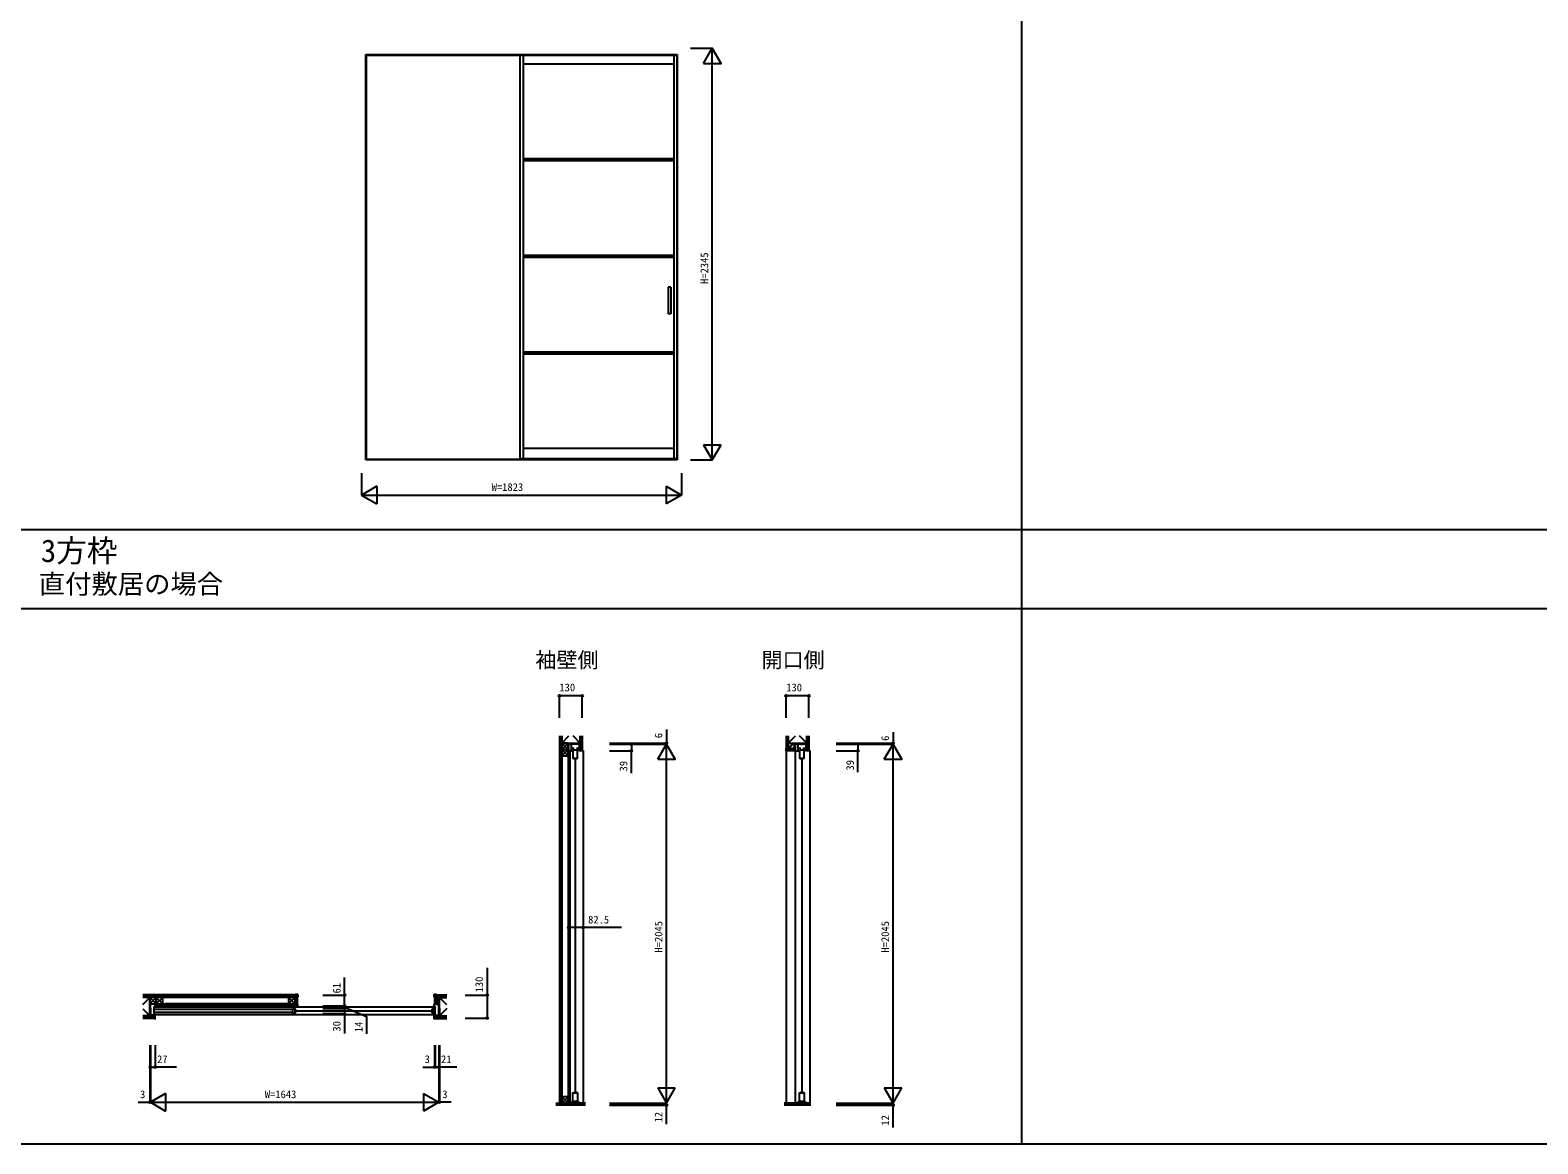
# Model space of a CAD drawing. Units: millimetres, scale not verified. Extents: x -14340 to 14341, y -10000 to 10000.
# Drawn here: x -8589 to 1, y -10000 to -3656 of the extents above; entities that cross this region are included whole.
import ezdxf
from ezdxf.enums import TextEntityAlignment as Align

# ---------------------------------------------------------------- set-up
doc = ezdxf.new("R2010")
doc.units = ezdxf.units.MM
doc.header["$LTSCALE"] = 50
for name, color, linetype in [('0-0_0', 7, 'Continuous'), ('0-1_YKK_A1', 4, 'Continuous'), ('0-2_YKK_B1', 4, 'Continuous'), ('0-3_YKK_C1', 4, 'Continuous'), ('0-4_YKK_F1', 7, 'Continuous'), ('0-5_YKK_N1', 2, 'Continuous'), ('0-6_YKK_Z1', 7, 'Continuous')]:
    doc.layers.add(name, color=color, linetype=linetype)
doc.styles.add('ＭＳ ゴシック', font='')
doc.styles.get('ＭＳ ゴシック').set_extended_font_data('MS Gothic')

msp = doc.modelspace()

# ---------------------------------------------------------------- linework, layer by layer
at = {"layer": '0-1_YKK_A1'}
for p, q in [((-6676.7, -3795.75), (-4902.7, -3795.75)), ((-6676.7, -6104.25), (-6676.7, -3795.75)), ((-6674.2, -3795.75), (-6674.2, -6104.25)), ((-6674.2, -3798.25), (-4905.2, -3798.25)), ((-5799.7, -3798.25), (-5799.7, -6096.25)), ((-5779.7, -3798.25), (-5779.7, -6096.25)), ((-5779.7, -3848.25), (-4922.2, -3848.25)), ((-4922.2, -3798.25), (-4922.2, -6096.25)), ((-4905.2, -3795.75), (-4905.2, -6104.25)), ((-4902.7, -3795.75), (-4902.7, -6104.25)), ((-5779.7, -4386.75), (-4922.2, -4386.75)), ((-5779.7, -4398.75), (-4922.2, -4398.75)), ((-5779.7, -4937.25), (-4922.2, -4937.25)), ((-5779.7, -4949.25), (-4922.2, -4949.25)), ((-4953.2, -5120.75), (-4953.2, -5271.75)), ((-4939.2, -5120.75), (-4953.2, -5120.75)), ((-4939.2, -5120.75), (-4939.2, -5271.75)), ((-4939.2, -5271.75), (-4953.2, -5271.75)), ((-5779.7, -5487.75), (-4922.2, -5487.75)), ((-5779.7, -5499.75), (-4922.2, -5499.75)), ((-5799.7, -6096.25), (-4905.2, -6096.25)), ((-5779.7, -6038.25), (-4922.2, -6038.25)), ((-4902.7, -6104.25), (-6676.7, -6104.25)), ((-4905.2, -6101.45), (-6674.2, -6101.45))]:
    msp.add_line(p, q, dxfattribs=at)
at = {"layer": '0-2_YKK_B1'}
for p, q in [((-6282.2, -9221), (-7882.2, -9221)), ((-7092.2, -9235), (-7882.2, -9235)), ((-6282.2, -9266), (-7882.2, -9266)), ((-7080.2, -9239.5), (-7072.2, -9239.5)), ((-7072.2, -9247.5), (-7080.2, -9247.5)), ((-6298.7, -9243.5), (-7078.2, -9243.5)), ((-6296.7, -9239.5), (-6304.7, -9239.5)), ((-6304.7, -9247.5), (-6296.7, -9247.5))]:
    msp.add_line(p, q, dxfattribs=at)
for points in [[(-7879.2, -9288), (-7876.7, -9288), (-7876.7, -9268), (-7903.7, -9268), (-7903.7, -9205)], [(-7882.7, -9268), (-7882.7, -9220.2), (-7876.7, -9220.2), (-7876.7, -9205), (-7903.7, -9205)], [(-7092.2, -9252), (-7882.2, -9252), (-7882.2, -9235)], [(-6285.2, -9288), (-6287.7, -9288), (-6287.7, -9268), (-6260.7, -9268), (-6260.7, -9205)], [(-6281.7, -9268), (-6281.7, -9220.2), (-6287.7, -9220.2), (-6287.7, -9205), (-6260.7, -9205)]]:
    msp.add_lwpolyline(points, dxfattribs=at)
for points in [[(-7092.2, -9228.5), (-7080.2, -9228.5), (-7080.2, -9258.5), (-7092.2, -9258.5)], [(-6284.7, -9228.5), (-6296.7, -9228.5), (-6296.7, -9258.5), (-6284.7, -9258.5)]]:
    msp.add_lwpolyline(points, close=True, dxfattribs=at)
at = {"layer": '0-3_YKK_C1'}
for p, q in [((-5506.2, -7723), (-5506.2, -7762)), ((-4215.2, -7723), (-4215.2, -7762)), ((-5506.2, -7746.8), (-5489.4, -7746.8)), ((-5487.5, -7811), (-5487.5, -7803)), ((-5483.2, -7805), (-5483.2, -9707)), ((-5478.9, -7811), (-5478.9, -7803)), ((-5477, -7746.8), (-5459, -7746.8)), ((-5438.7, -7762), (-5438.7, -9768)), ((-4230.7, -7759.5), (-4230.7, -9768)), ((-4215.2, -7746.8), (-4198.4, -7746.8)), ((-4196.5, -7811), (-4196.5, -7803)), ((-4192.2, -7805), (-4192.2, -9707)), ((-4187.9, -7811), (-4187.9, -7803)), ((-4186, -7746.8), (-4168, -7746.8)), ((-4147.7, -7762), (-4147.7, -9768)), ((-5487.5, -9701), (-5487.5, -9709)), ((-5478.9, -9701), (-5478.9, -9709)), ((-4196.5, -9701), (-4196.5, -9709)), ((-4187.9, -9701), (-4187.9, -9709)), ((-5502.5, -9768), (-5502.5, -9764.2)), ((-5502.5, -9768), (-5463.9, -9768)), ((-5463.9, -9768), (-5463.9, -9764.2)), ((-4211.5, -9768), (-4211.5, -9764.2)), ((-4211.5, -9768), (-4172.9, -9768)), ((-4172.9, -9768), (-4172.9, -9764.2))]:
    msp.add_line(p, q, dxfattribs=at)
for points in [[(-5459, -7762), (-5459, -7723), (-5521.2, -7723), (-5521.2, -7762), (-5503.2, -7762)], [(-4168, -7762), (-4168, -7723), (-4230.2, -7723), (-4230.2, -7762), (-4212.2, -7762)], [(-5438.7, -7759.5), (-5438.7, -7762), (-5463.2, -7762)], [(-4147.7, -7759.5), (-4147.7, -7762), (-4172.2, -7762)], [(-5505.7, -9767.8), (-5505.7, -9763.2), (-5460.7, -9763.2), (-5460.7, -9767.8)], [(-4214.7, -9767.8), (-4214.7, -9763.2), (-4169.7, -9763.2), (-4169.7, -9767.8)]]:
    msp.add_lwpolyline(points, dxfattribs=at)
for points in [[(-5496.7, -7757), (-5496.7, -7803), (-5469.7, -7803), (-5469.7, -7757)], [(-4205.7, -7757), (-4205.7, -7803), (-4178.7, -7803), (-4178.7, -7757)], [(-5496.7, -9759), (-5496.7, -9709), (-5469.7, -9709), (-5469.7, -9759)], [(-4205.7, -9759), (-4205.7, -9709), (-4178.7, -9709), (-4178.7, -9759)]]:
    msp.add_lwpolyline(points, close=True, dxfattribs=at)
at = {"layer": '0-4_YKK_F1'}
for p, q in [((-2939.7, -10000), (-2939.7, 9500)), ((-14339.7, -6500), (14160.3, -6500)), ((-14339.7, -6950), (14160.3, -6950)), ((-14339.7, -10000), (14341.32, -10000))]:
    msp.add_line(p, q, dxfattribs=at)
at = {"layer": '0-5_YKK_N1'}
for p, q in [((-4827.7, -3759.25), (-4702.7, -3759.25)), ((-4752.7, -3845.85), (-4702.7, -3759.25)), ((-4702.7, -6104.25), (-4702.7, -3759.25)), ((-4752.7, -6017.65), (-4652.7, -6017.65)), ((-6701.2, -6179.25), (-6701.2, -6304.25)), ((-4878.2, -6179.25), (-4878.2, -6304.25)), ((-4827.7, -6104.25), (-4702.7, -6104.25)), ((-6614.6, -6254.25), (-6701.2, -6304.25)), ((-6614.6, -6254.25), (-6614.6, -6354.25)), ((-4964.8, -6254.25), (-4964.8, -6354.25)), ((-4964.8, -6254.25), (-4878.2, -6304.25)), ((-6701.2, -6304.25), (-6614.6, -6354.25)), ((-6701.2, -6304.25), (-4878.2, -6304.25)), ((-4878.2, -6304.25), (-4964.8, -6354.25)), ((-5573.2, -7573), (-5573.2, -7448)), ((-5443.2, -7448), (-5573.2, -7448)), ((-5443.2, -7573), (-5443.2, -7448)), ((-4282.2, -7573), (-4282.2, -7448)), ((-4152.2, -7448), (-4282.2, -7448)), ((-4152.2, -7573), (-4152.2, -7448)), ((-5288.7, -7717), (-4963.7, -7717)), ((-5288.7, -7723), (-4963.7, -7723)), ((-5288.7, -7723), (-5163.7, -7723)), ((-5288.7, -7723), (-4963.7, -7723)), ((-5163.7, -7723), (-5163.7, -7762)), ((-5013.7, -7809.6), (-4963.7, -7723)), ((-4963.7, -7717), (-4963.7, -7716.82)), ((-4963.7, -7723), (-4963.7, -7723.18)), ((-4963.7, -9768), (-4963.7, -7723)), ((-3997.7, -7717), (-3672.7, -7717)), ((-3997.7, -7723), (-3672.7, -7723)), ((-3997.7, -7723), (-3872.7, -7723)), ((-3997.7, -7723), (-3672.7, -7723)), ((-3872.7, -7723), (-3872.7, -7762)), ((-3722.7, -7809.6), (-3672.7, -7723)), ((-3672.7, -7717), (-3672.7, -7716.82)), ((-3672.7, -7723), (-3672.7, -7723.18)), ((-3672.7, -9768), (-3672.7, -7723)), ((-5288.7, -7762), (-5163.7, -7762)), ((-5163.7, -7888.71), (-5163.7, -7762)), ((-3997.7, -7762), (-3872.7, -7762)), ((-3872.7, -7883.65), (-3872.7, -7762)), ((-5521.2, -8643), (-5521.2, -8768)), ((-5438.7, -8643), (-5438.7, -8768)), ((-5438.7, -8768), (-5521.2, -8768)), ((-5220.16, -8768), (-5438.7, -8768)), ((-5985.7, -8997.2), (-5985.7, -9153.5)), ((-6920.7, -9153.5), (-6796.7, -9153.5)), ((-6110.7, -9153.5), (-5985.7, -9153.5)), ((-5985.7, -9153.5), (-5985.7, -9283.5)), ((-6920.7, -9214.5), (-6796.7, -9214.5)), ((-6920.7, -9214.5), (-6796.7, -9214.5)), ((-6920.7, -9228.5), (-6796.7, -9228.5)), ((-6920.7, -9228.5), (-6796.7, -9228.5)), ((-6920.7, -9258.5), (-6796.7, -9258.5)), ((-6797.2, -9214.5), (-6797.2, -9214.32)), ((-6797.2, -9214.5), (-6797.2, -9228.5)), ((-6797.2, -9228.5), (-6797.2, -9228.68)), ((-6110.7, -9283.5), (-5985.7, -9283.5)), ((-7906.7, -9438), (-7906.7, -9763)), ((-7903.7, -9438), (-7903.7, -9763)), ((-7903.7, -9438), (-7903.7, -9563)), ((-7903.7, -9438), (-7903.7, -9763)), ((-7876.7, -9438), (-7876.7, -9563)), ((-6284.7, -9438), (-6284.7, -9563)), ((-6281.7, -9438), (-6281.7, -9563)), ((-6281.7, -9438), (-6281.7, -9563)), ((-6260.7, -9438), (-6260.7, -9563)), ((-6260.7, -9438), (-6260.7, -9763)), ((-6260.7, -9438), (-6260.7, -9763)), ((-6257.7, -9438), (-6257.7, -9763)), ((-7903.7, -9563), (-7876.7, -9563)), ((-7755.91, -9563), (-7876.7, -9563)), ((-6284.7, -9563), (-6284.88, -9563)), ((-6281.7, -9563), (-6281.52, -9563)), ((-6281.7, -9563), (-6260.7, -9563)), ((-6158.26, -9563), (-6260.7, -9563)), ((-5013.7, -9681.4), (-4913.7, -9681.4)), ((-3722.7, -9681.4), (-3622.7, -9681.4)), ((-7906.7, -9763), (-7906.88, -9763)), ((-7817.1, -9713), (-7903.7, -9763)), ((-7903.7, -9763), (-7817.1, -9813)), ((-7903.7, -9763), (-6260.7, -9763)), ((-7903.7, -9763), (-7903.52, -9763)), ((-7817.1, -9713), (-7817.1, -9813)), ((-6347.3, -9713), (-6347.3, -9813)), ((-6347.3, -9713), (-6260.7, -9763)), ((-6260.7, -9763), (-6347.3, -9813)), ((-6260.7, -9763), (-6260.88, -9763)), ((-6260.7, -9763), (-6257.7, -9763)), ((-6257.7, -9763), (-6257.52, -9763)), ((-6191.1, -9763), (-6257.7, -9763)), ((-5288.7, -9768), (-4963.7, -9768)), ((-5288.7, -9768), (-4963.7, -9768)), ((-5288.7, -9780), (-4963.7, -9780)), ((-4963.7, -9768), (-4963.7, -9767.82)), ((-4963.7, -9768), (-4963.7, -9780)), ((-4963.7, -9780), (-4963.7, -9780.18)), ((-4963.7, -9888.02), (-4963.7, -9780)), ((-3997.7, -9768), (-3672.7, -9768)), ((-3997.7, -9768), (-3672.7, -9768)), ((-3997.7, -9780), (-3672.7, -9780)), ((-3672.7, -9768), (-3672.7, -9767.82)), ((-3672.7, -9768), (-3672.7, -9780)), ((-3672.7, -9780), (-3672.7, -9780.18)), ((-3672.7, -9906.07), (-3672.7, -9780))]:
    msp.add_line(p, q, dxfattribs=at)
for points in [[(-4752.7, -3845.85), (-4652.7, -3845.85), (-4702.7, -3759.25)], [(-4752.7, -6017.65), (-4702.7, -6104.25), (-4652.7, -6017.65)], [(-4963.7, -7639.47), (-4963.7, -7717), (-4963.7, -7723)], [(-5013.7, -7809.6), (-4913.7, -7809.6), (-4963.7, -7723)], [(-3722.7, -7809.6), (-3622.7, -7809.6), (-3672.7, -7723)], [(-3672.7, -7654.54), (-3672.7, -7717), (-3672.7, -7723)], [(-6797.2, -9214.5), (-6797.2, -9153.5), (-6797.2, -9053.32)], [(-6797.2, -9221.5), (-6672.2, -9273.79), (-6672.2, -9373.79)], [(-6797.2, -9228.5), (-6797.2, -9258.5), (-6797.2, -9370.68)], [(-6351.73, -9563), (-6284.7, -9563), (-6281.7, -9563)], [(-5013.7, -9681.4), (-4963.7, -9768), (-4913.7, -9681.4)], [(-3722.7, -9681.4), (-3672.7, -9768), (-3622.7, -9681.4)], [(-7972.94, -9763), (-7906.7, -9763), (-7903.7, -9763)]]:
    msp.add_lwpolyline(points, dxfattribs=at)
for centre in [(-5573.2, -7448), (-5443.2, -7448), (-4282.2, -7448), (-4152.2, -7448), (-5163.7, -7723), (-4963.7, -7717), (-3872.7, -7723), (-3672.7, -7717), (-5163.7, -7762), (-3872.7, -7762), (-5521.2, -8768), (-5438.7, -8768), (-6797.2, -9153.5), (-5985.7, -9153.5), (-6797.2, -9214.5), (-6797.2, -9228.5), (-6797.2, -9258.5), (-5985.7, -9283.5), (-7903.7, -9563), (-7876.7, -9563), (-6284.7, -9563), (-6281.7, -9563), (-6260.7, -9563), (-7906.7, -9763), (-6257.7, -9763), (-4963.7, -9780), (-3672.7, -9780)]:
    msp.add_circle(centre, 5, dxfattribs=at)
at = {"layer": '0-6_YKK_Z1'}
for p, q in [((-5573.2, -7676.5), (-5573.2, -9768)), ((-5571.2, -7676.5), (-5571.2, -9768)), ((-5562.7, -7676.5), (-5562.7, -9768)), ((-5560.7, -7717), (-5520.2, -7676.5)), ((-5560.7, -7717), (-5560.7, -7676.5)), ((-5560.7, -7717), (-5560.7, -9768)), ((-5560.7, -7717), (-5524.7, -7753)), ((-5560.2, -7753), (-5524.7, -7717)), ((-5524.7, -7717), (-5524.7, -9768)), ((-5498.2, -7717), (-5466.2, -7723)), ((-5455.7, -7717), (-5496.2, -7676.5)), ((-5455.7, -7759.5), (-5455.7, -7676.5)), ((-5453.7, -7759.5), (-5453.7, -7676.5)), ((-5445.2, -7759.5), (-5445.2, -7676.5)), ((-5443.2, -7676.5), (-5443.2, -7759.5)), ((-4282.2, -7676.5), (-4282.2, -9768)), ((-4280.2, -7747), (-4280.2, -7676.5)), ((-4271.7, -7747), (-4271.7, -7676.5)), ((-4269.71, -7717), (-4269.71, -7747)), ((-4269.7, -7717), (-4229.2, -7676.5)), ((-4269.7, -7747), (-4269.7, -7676.5)), ((-4207.2, -7717), (-4175.2, -7723)), ((-4177.2, -7723), (-4207.2, -7723)), ((-4164.7, -7717), (-4205.2, -7676.5)), ((-4202.2, -7723), (-4182.2, -7723)), ((-4194.2, -7723), (-4190.2, -7723)), ((-4164.7, -7676.5), (-4164.7, -7759.5)), ((-4162.7, -7759.5), (-4162.7, -7676.5)), ((-4154.2, -7759.5), (-4154.2, -7676.5)), ((-5560.7, -7789), (-5524.7, -7753)), ((-5560.7, -7753), (-5524.7, -7789)), ((-5512.2, -7762), (-5524.7, -7762)), ((-5522.66, -7762), (-5522.7, -9768)), ((-5514.2, -9768), (-5514.16, -7762)), ((-5512.2, -9768), (-5512.2, -7762)), ((-5443.2, -7759.5), (-5455.7, -7759.5)), ((-4230.2, -7749), (-4282.2, -7749)), ((-4282.2, -7757.5), (-4230.19, -7757.5)), ((-4282.2, -7759.5), (-4230.2, -7759.5)), ((-4230.2, -7747), (-4230.2, -7759.5)), ((-7077.8, -9150.5), (-7947.61, -9150.5)), ((-7947.61, -9153.5), (-7081.7, -9153.5)), ((-7947.61, -9155.5), (-7081.7, -9155.5)), ((-7081.7, -9164), (-7947.61, -9164)), ((-7081.7, -9166), (-7947.61, -9166)), ((-7947.61, -9206.91), (-7906.7, -9166)), ((-7906.7, -9202), (-7870.2, -9166)), ((-7906.7, -9166), (-7870.2, -9202)), ((-7906.7, -9271), (-7906.7, -9166)), ((-7906.7, -9166), (-7906.7, -9202)), ((-7870.2, -9202), (-7833.7, -9166)), ((-7870.2, -9166), (-7833.7, -9202)), ((-7870.2, -9202), (-7870.2, -9166)), ((-7870.2, -9166), (-7870.2, -9202)), ((-7833.7, -9202), (-7833.7, -9166)), ((-7117.7, -9202), (-7081.7, -9166)), ((-7117.7, -9166), (-7081.7, -9202)), ((-7117.7, -9166), (-7117.7, -9202)), ((-7069.2, -9153.5), (-7081.7, -9153.5)), ((-7081.7, -9153.5), (-7081.7, -9214.47)), ((-7079.7, -9214.47), (-7079.7, -9153.5)), ((-7077.8, -9149.6), (-7077.8, -9149.1)), ((-7065.3, -9149.6), (-7077.8, -9149.6)), ((-7071.2, -9153.5), (-7071.2, -9214.47)), ((-7069.2, -9153.5), (-7069.2, -9214.5)), ((-7065.3, -9162.1), (-7069.2, -9162.1)), ((-7066.2, -9205.9), (-7066.2, -9162.1)), ((-7064.8, -9149.6), (-7065.3, -9149.1)), ((-7065.3, -9162.1), (-7065.3, -9149.6)), ((-7064.8, -9149.6), (-7065.3, -9149.6)), ((-6287.1, -9149.6), (-6286.6, -9149.1)), ((-6287.1, -9149.6), (-6286.6, -9149.6)), ((-6286.6, -9162.1), (-6286.6, -9149.6)), ((-6286.6, -9149.6), (-6274.1, -9149.6)), ((-6286.6, -9162.1), (-6282.7, -9162.1)), ((-6285.7, -9162.1), (-6285.7, -9205)), ((-6282.2, -9153.5), (-6282.2, -9205)), ((-6282.2, -9153.5), (-6269.7, -9153.5)), ((-6280.2, -9153.5), (-6280.2, -9204.96)), ((-6274.1, -9149.6), (-6274.1, -9149.1)), ((-6274.1, -9150.5), (-6215.38, -9150.5)), ((-6271.7, -9204.96), (-6271.7, -9153.5)), ((-6269.7, -9153.5), (-6215.38, -9153.5)), ((-6269.7, -9153.5), (-6269.7, -9205)), ((-6269.7, -9155.5), (-6215.38, -9155.5)), ((-6215.38, -9164), (-6269.7, -9164)), ((-6257.7, -9166), (-6269.7, -9202)), ((-6269.7, -9166), (-6215.38, -9166)), ((-6257.7, -9271), (-6257.7, -9166)), ((-6215.38, -9208.32), (-6257.7, -9166)), ((-7947.61, -9230.09), (-7906.7, -9271)), ((-7879.2, -9271), (-7947.61, -9271)), ((-7879.2, -9273), (-7947.61, -9273)), ((-7906.7, -9202), (-7081.7, -9202)), ((-7906.7, -9228), (-7903.7, -9260)), ((-7879.2, -9286), (-7879.2, -9271)), ((-7876.7, -9202), (-7876.7, -9217.5)), ((-7876.7, -9204), (-7081.7, -9204)), ((-7876.7, -9212.5), (-7081.7, -9212.5)), ((-7876.7, -9214.5), (-7081.7, -9214.5)), ((-7077.8, -9217.5), (-7876.7, -9217.5)), ((-7120.7, -9202), (-7820.2, -9202)), ((-7081.7, -9214.5), (-7069.2, -9214.5)), ((-7065.3, -9218.4), (-7077.8, -9218.4)), ((-7077.8, -9218.4), (-7077.8, -9218.9)), ((-7065.3, -9205.9), (-7069.2, -9205.9)), ((-7065.3, -9205.9), (-7065.3, -9218.4)), ((-7064.8, -9218.4), (-7065.3, -9218.4)), ((-7064.8, -9218.4), (-7065.3, -9218.9)), ((-6285.2, -9271), (-6215.38, -9271)), ((-6285.2, -9286.5), (-6285.2, -9271)), ((-6215.42, -9273), (-6285.2, -9273)), ((-6282.2, -9205), (-6269.7, -9205)), ((-6270.2, -9205), (-6257.7, -9205)), ((-6257.7, -9202), (-6269.7, -9202)), ((-6260.7, -9228), (-6257.7, -9260)), ((-6215.38, -9228.68), (-6257.7, -9271)), ((-6215.38, -9228.68), (-6257.7, -9271)), ((-7947.61, -9281.5), (-7879.2, -9281.5)), ((-7879.2, -9283.5), (-7947.61, -9283.5)), ((-7879.2, -9286), (-7947.61, -9286)), ((-7879.2, -9286), (-7947.61, -9286)), ((-6285.2, -9281.5), (-6215.42, -9281.5)), ((-6285.2, -9283.5), (-6215.42, -9283.5)), ((-6285.2, -9286.5), (-6215.42, -9286.5)), ((-5594.2, -9768), (-5524.7, -9768)), ((-5424.7, -9770), (-5594.2, -9770)), ((-5424.7, -9772), (-5594.2, -9772)), ((-5424.7, -9774), (-5594.2, -9774)), ((-5424.7, -9776), (-5594.2, -9776)), ((-5424.7, -9778), (-5594.2, -9778)), ((-5424.7, -9780), (-5594.2, -9780)), ((-5560.7, -9768), (-5524.7, -9732)), ((-5560.7, -9732), (-5524.7, -9768)), ((-5424.7, -9768), (-5560.7, -9768)), ((-4141.7, -9768), (-4293.2, -9768)), ((-4141.7, -9770), (-4293.2, -9770)), ((-4141.7, -9772), (-4293.2, -9772)), ((-4141.7, -9774), (-4293.2, -9774)), ((-4141.7, -9776), (-4293.2, -9776)), ((-4141.7, -9778), (-4293.2, -9778)), ((-4141.7, -9780), (-4293.2, -9780))]:
    msp.add_line(p, q, dxfattribs=at)
for points in [[(-5560.7, -7676.5), (-5560.7, -7717), (-5455.7, -7717)], [(-4269.71, -7717), (-4269.71, -7747), (-4233.71, -7717)], [(-4269.71, -7747), (-4233.71, -7747), (-4233.71, -7717)], [(-4269.7, -7676.5), (-4269.7, -7717), (-4164.7, -7717), (-4164.7, -7676.5)], [(-4152.2, -7676.5), (-4152.2, -7759.5), (-4164.7, -7759.5)], [(-4282.2, -7759.5), (-4282.2, -7747), (-4230.2, -7747)], [(-7077.8, -9149.1), (-7065.3, -9149.1), (-7065.3, -9149.6)], [(-7069.2, -9162.1), (-7069.2, -9153.5), (-7077.8, -9153.5), (-7077.8, -9149.6)], [(-7064.8, -9149.6), (-7064.8, -9162.1), (-7065.3, -9162.1)], [(-6287.1, -9149.6), (-6287.1, -9162.1), (-6286.6, -9162.1)], [(-6274.1, -9149.1), (-6286.6, -9149.1), (-6286.6, -9149.6)], [(-6282.7, -9162.1), (-6282.7, -9153.5), (-6274.1, -9153.5), (-6274.1, -9149.6)], [(-7069.2, -9205.9), (-7069.2, -9214.5), (-7077.8, -9214.5), (-7077.8, -9218.4)], [(-7077.8, -9218.9), (-7065.3, -9218.9), (-7065.3, -9218.4)], [(-7064.8, -9218.4), (-7064.8, -9205.9), (-7065.3, -9205.9)], [(-5524.7, -9768), (-5524.7, -9732), (-5560.7, -9732), (-5560.7, -9768)]]:
    msp.add_lwpolyline(points, dxfattribs=at)
for points in [[(-5560.7, -7753), (-5524.7, -7753), (-5524.7, -7717), (-5560.7, -7717)], [(-5498.2, -7717), (-5466.2, -7717), (-5466.2, -7723), (-5498.2, -7723)], [(-4207.2, -7717), (-4175.2, -7717), (-4175.2, -7723), (-4207.2, -7723)], [(-5560.7, -7789), (-5524.7, -7789), (-5524.7, -7753), (-5560.7, -7753)], [(-7906.7, -9260), (-7906.7, -9228), (-7903.7, -9228), (-7903.7, -9260)], [(-6260.7, -9260), (-6260.7, -9228), (-6257.7, -9228), (-6257.7, -9260)]]:
    msp.add_lwpolyline(points, close=True, dxfattribs=at)

# ---------------------------------------------------------------- texts
at = {"layer": '0-0_0', "style": 'ＭＳ ゴシック'}
for s, height, p in [('3方枠', 128.3, (-8528.15, -6724.28)), ('直付敷居の場合', 110, (-8539.82, -6899.28)), ('袖壁側', 87.98, (-5710.7, -7314)), ('開口側', 87.98, (-4422.7, -7314))]:
    msp.add_text(s, height=height, dxfattribs=at).set_placement(p, align=Align.BOTTOM_LEFT)
at = {"layer": '0-5_YKK_N1', "style": 'ＭＳ ゴシック'}
for s, p in [('H=2345', (-4712.7, -5101.75)), ('6', (-4973.7, -7689.47)), ('6', (-3682.7, -7704.54)), ('39', (-5173.7, -7878.71)), ('39', (-3882.7, -7873.65)), ('H=2045', (-4973.7, -8910.5)), ('H=2045', (-3682.7, -8910.5)), ('61', (-6807.2, -9143.32)), ('130', (-5995.7, -9137.2)), ('30', (-6807.2, -9360.68)), ('14', (-6682.2, -9363.79)), ('12', (-4973.7, -9878.02)), ('12', (-3682.7, -9896.07))]:
    msp.add_text(s, height=43.99, rotation=90, dxfattribs=at).set_placement(p, align=Align.BOTTOM_LEFT)
for s, p in [('W=1823', (-5959.7, -6294.25)), ('130', (-5573.85, -7435.56)), ('130', (-4281.31, -7435.56)), ('82.5', (-5410.16, -8758)), ('27', (-7865.91, -9553)), ('3', (-6341.73, -9553)), ('21', (-6248.26, -9553)), ('3', (-7962.94, -9753)), ('W=1643', (-7252.2, -9753)), ('3', (-6241.1, -9753))]:
    msp.add_text(s, height=43.99, dxfattribs=at).set_placement(p, align=Align.BOTTOM_LEFT)

doc.saveas('drawing.dxf')
